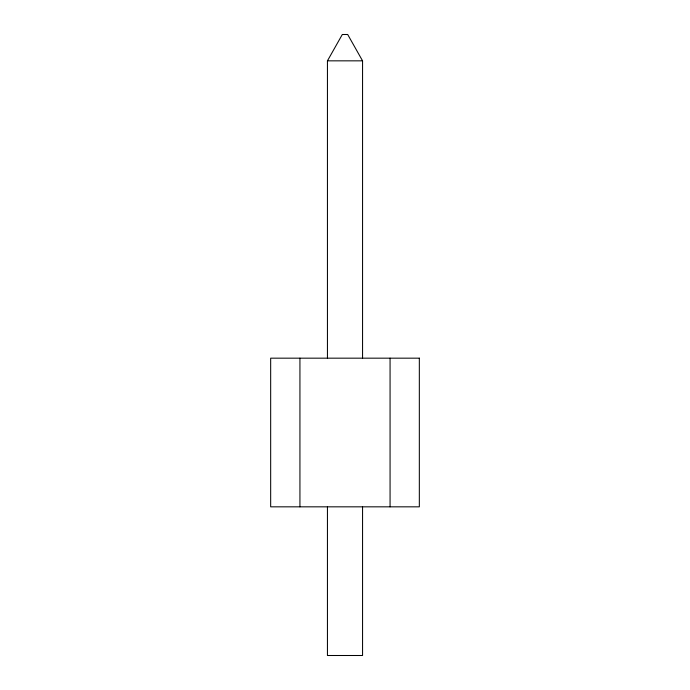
<?xml version="1.0" encoding="UTF-8"?>
<svg xmlns="http://www.w3.org/2000/svg" width="690" height="690" viewBox="0 0 690 690"><rect width="100%" height="100%" fill="white"/><g stroke="black" fill="none" stroke-linecap="round" stroke-linejoin="round"><path stroke-width="1.03" d="M327.44 358.17L327.44 60.841L342.309 34.5L347.691 34.5L362.561 60.841L362.561 358.17M327.44 60.841L362.561 60.841M390.066 358.17L390.066 506.831M362.561 506.831L362.561 655.5L327.44 655.5L327.44 506.831M299.934 358.17L299.934 506.831M419.33 358.17L270.67 358.17L270.67 506.831L419.33 506.831L419.33 358.17"/></g></svg>
